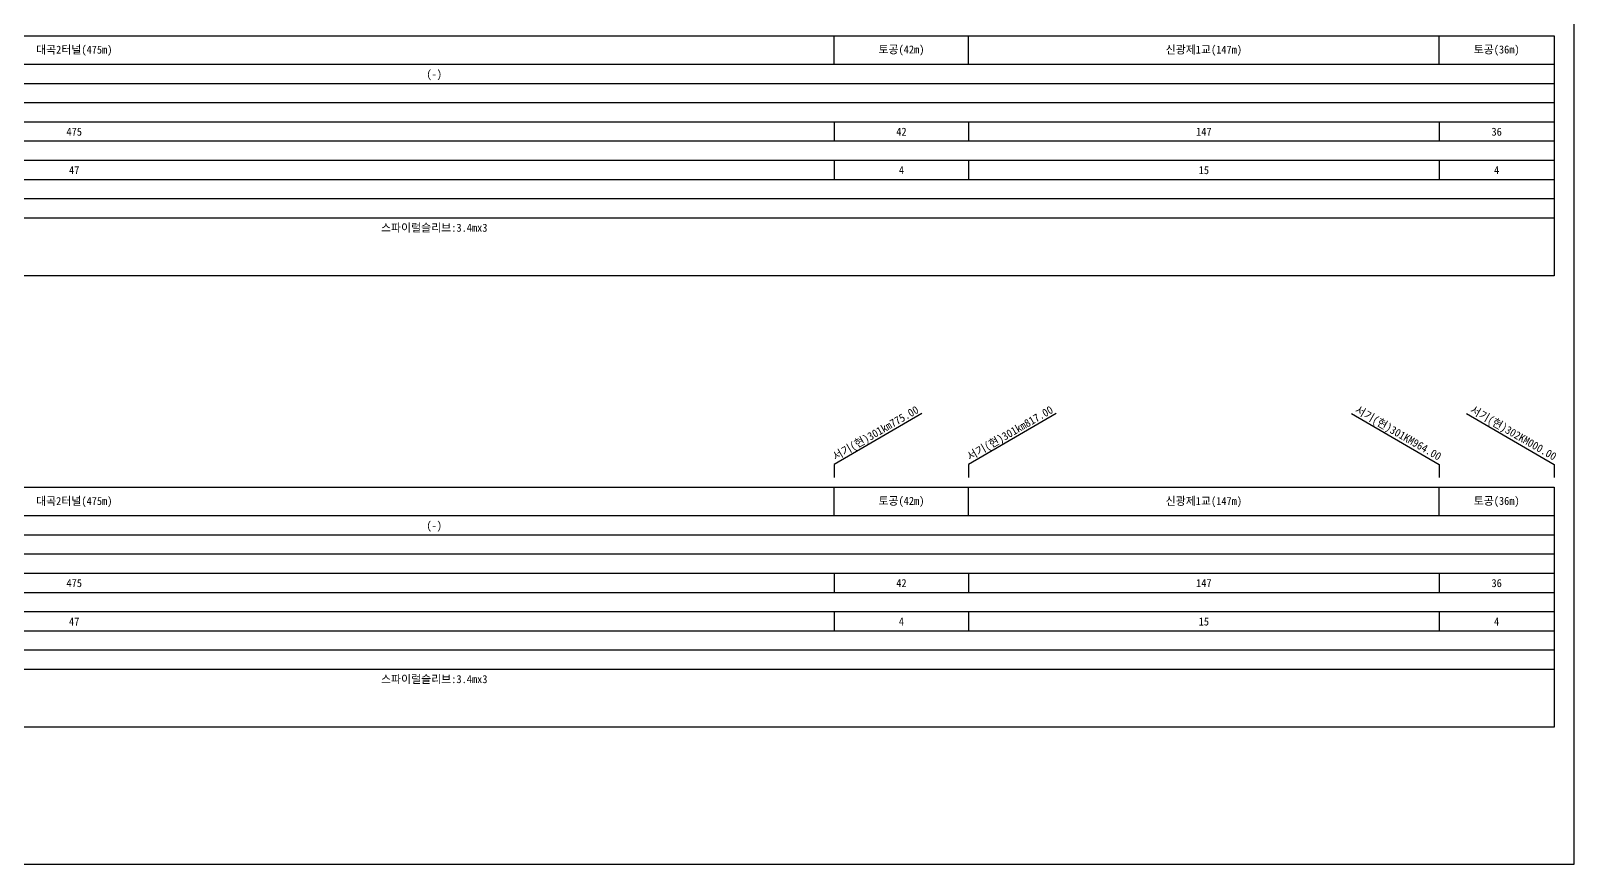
# Model space of a CAD drawing. Header units: millimetres. Extents: x 2406 to 3202, y 1103 to 1810.
# Drawn here: x 2719.6 to 3201.9, y 1103.1 to 1363.4 of the extents above; entities that cross this region are included whole.
import ezdxf
from ezdxf.enums import TextEntityAlignment as Align
from ezdxf.xclip import XClip

# ---------------------------------------------------------------- set-up
doc = ezdxf.new("R2010")
doc.units = ezdxf.units.MM
doc.header["$LTSCALE"] = 10
doc.header["$MEASUREMENT"] = 0
doc.header["$XCLIPFRAME"] = 2
for name, color, linetype in [('TT-TABL-LIN1', 4, 'Continuous'), ('TT-TABL-LIN2', 1, 'Continuous'), ('TT-TABL-TEX2', 3, 'Continuous'), ('TZ-BASE', 253, 'Continuous'), ('TZ-LEAL', 1, 'Continuous'), ('TZ-LEAT', 3, 'Continuous')]:
    doc.layers.add(name, color=color, linetype=linetype)
doc.layers.add('TX-PAPR', color=2, linetype='Continuous', plot=False)
doc.styles.get("Standard").update_dxf_attribs({"font": 'GulimChe.ttf'})

# ---------------------------------------------------------------- blocks, each defined once
blk = doc.blocks.new('JD-FHFJ6')
at = {"layer": 'TZ-BASE'}
for p, q in [((333.38, -297.04), (400.82, 227.79)), ((432.57, -309.79), (500.01, 215.04)), ((531.75, -322.53), (599.19, 202.3)), ((630.94, -335.28), (700, 202.17)), ((234.2, -284.3), (280, 72.13)), ((280, -73.97), (700, -127.94))]:
    blk.add_line(p, q, dxfattribs=at)
blk = doc.blocks.new('JD-경부고속하선표_190503')
at = {"layer": 'TT-TABL-LIN1'}
blk.add_lwpolyline([(2, 114), (785.58, 114), (785.58, 39), (2, 39)], close=True, dxfattribs=at)
at = {"layer": 'TT-TABL-LIN2'}
for points in [[(785.58, 105), (9.33, 105)], [(785.58, 99), (9.33, 99)], [(785.58, 93), (9.33, 93)], [(785.58, 87), (9.33, 87)], [(785.58, 81), (38.33, 81)], [(785.58, 75), (9.33, 75)], [(785.58, 69), (9.33, 69)], [(785.58, 63), (9.33, 63)], [(785.58, 57), (9.33, 57)]]:
    blk.add_lwpolyline(points, dxfattribs=at)
blk = doc.blocks.new('JD-경부고속상선표_190503')
at = {"layer": 'TT-TABL-LIN1'}
blk.add_lwpolyline([(2, 114), (785.58, 114), (785.58, 39), (2, 39)], close=True, dxfattribs=at)
at = {"layer": 'TT-TABL-LIN2'}
for points in [[(785.58, 105), (9.33, 105)], [(785.58, 99), (9.33, 99)], [(785.58, 93), (9.33, 93)], [(785.58, 87), (9.33, 87)], [(785.58, 81), (38.33, 81)], [(785.58, 75), (9.33, 75)], [(785.58, 69), (9.33, 69)], [(785.58, 63), (9.33, 63)], [(785.58, 57), (9.33, 57)]]:
    blk.add_lwpolyline(points, dxfattribs=at)

msp = doc.modelspace()

# ---------------------------------------------------------------- linework, layer by layer
at = {"layer": 'TT-TABL-LIN2'}
for p, q in [((2970.68, 1352.87), (2970.68, 1361.87)), ((3012.68, 1352.87), (3012.68, 1361.87)), ((3159.68, 1352.87), (3159.68, 1361.87)), ((2970.68, 1211.85), (2970.68, 1220.85)), ((3012.68, 1211.85), (3012.68, 1220.85)), ((3159.68, 1211.85), (3159.68, 1220.85))]:
    msp.add_line(p, q, dxfattribs=at)
at = {"layer": 'TX-PAPR'}
msp.add_lwpolyline([(2405.89, 1103.05), (3201.89, 1103.05), (3201.89, 1619.05), (2405.89, 1619.05)], close=True, dxfattribs=at)
at = {"layer": 'TZ-LEAL'}
for points in [[(2970.68, 1334.87), (2970.68, 1328.87)], [(3012.68, 1334.87), (3012.68, 1328.87)], [(3159.68, 1334.87), (3159.68, 1328.87)], [(2970.68, 1322.87), (2970.68, 1316.87)], [(3012.68, 1322.87), (3012.68, 1316.87)], [(3159.68, 1322.87), (3159.68, 1316.87)], [(2998.07, 1243.87), (2970.68, 1227.85), (2970.68, 1223.85)], [(3040.07, 1243.87), (3012.68, 1227.85), (3012.68, 1223.85)], [(3132.3, 1243.87), (3159.68, 1227.85), (3159.68, 1223.85)], [(3168.3, 1243.87), (3195.68, 1227.85), (3195.68, 1223.85)], [(3168.3, 1243.87), (3195.68, 1227.85), (3195.68, 1223.85)], [(2970.68, 1193.85), (2970.68, 1187.85)], [(3012.68, 1193.85), (3012.68, 1187.85)], [(3159.68, 1193.85), (3159.68, 1187.85)], [(2970.68, 1181.85), (2970.68, 1175.85)], [(3012.68, 1181.85), (3012.68, 1175.85)], [(3159.68, 1181.85), (3159.68, 1175.85)]]:
    msp.add_lwpolyline(points, dxfattribs=at)

# ---------------------------------------------------------------- block references
at = {"layer": 'TT-TABL-LIN2'}
for name, p in [('JD-경부고속하선표_190503', (2410.11, 1247.87)), ('JD-경부고속상선표_190503', (2410.11, 1106.85))]:
    msp.add_blockref(name, p, dxfattribs=at)
at = {"layer": 'TZ-BASE'}
ref = msp.add_blockref('JD-FHFJ6', (2490.05, 1474.8), dxfattribs=at)
XClip(ref).set_block_clipping_path([(-0.0000000004, -75), (700.0000000006, 75.0000000039)])

# ---------------------------------------------------------------- texts
at = {"layer": 'TT-TABL-TEX2'}
for s, p in [('대곡2터널(475m)', (2733.18, 1357.37)), ('토공(42m)', (2991.68, 1357.37)), ('신광제1교(147m)', (3086.18, 1357.37)), ('토공(36m)', (3177.68, 1357.37)), ('대곡2터널(475m)', (2733.18, 1216.35)), ('토공(42m)', (2991.68, 1216.35)), ('신광제1교(147m)', (3086.18, 1216.35)), ('토공(36m)', (3177.68, 1216.35))]:
    msp.add_text(s, height=2.5, dxfattribs=at).set_placement(p, align=Align.MIDDLE)
for s, p in [('(-)', (2845.68, 1349.87)), ('475', (2733.18, 1331.87)), ('42', (2991.68, 1331.87)), ('147', (3086.18, 1331.87)), ('36', (3177.68, 1331.87)), ('47', (2733.18, 1319.87)), ('4', (2991.68, 1319.87)), ('15', (3086.18, 1319.87)), ('4', (3177.68, 1319.87)), ('스파이럴슬리브:3.4mx3', (2845.68, 1301.87)), ('(-)', (2845.68, 1208.85)), ('475', (2733.18, 1190.85)), ('42', (2991.68, 1190.85)), ('147', (3086.18, 1190.85)), ('36', (3177.68, 1190.85)), ('47', (2733.18, 1178.85)), ('4', (2991.68, 1178.85)), ('15', (3086.18, 1178.85)), ('4', (3177.68, 1178.85)), ('스파이럴슬리브:3.4mx3', (2845.68, 1160.85))]:
    msp.add_text(s, height=2.5, dxfattribs=at).set_placement(p, align=Align.MIDDLE_CENTER)
at = {"layer": 'TZ-LEAT'}
for s, rotation, p in [('서기(현)301km775.00', 30, (2984.18, 1236.64)), ('서기(현)301km817.00', 30, (3026.18, 1236.64)), ('서기(현)301KM964.00', 330, (3146.29, 1236.67)), ('서기(현)302KM000.00', 330, (3182.29, 1236.67))]:
    msp.add_text(s, height=2.5, rotation=rotation, dxfattribs=at).set_placement(p, align=Align.CENTER)

doc.saveas('drawing.dxf')
